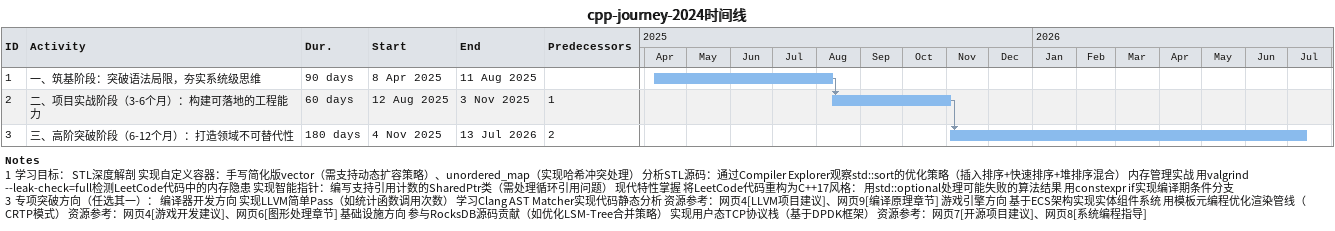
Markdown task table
cpp-journey-2024时间线

| ID | Task | Duration | Start | Finish | Predecessors |
|---|---|---|---|---|---|
| 1 | 一、筑基阶段：突破语法局限，夯实系统级思维 | 90d | 2025-04-08 | 2025-08-11 |  |
| 2 | 二、项目实战阶段（3-6个月）：构建可落地的工程能力 | 60d | 2025-08-12 | 2025-11-03 | 1 |
| 3 | 三、高阶突破阶段（6-12个月）：打造领域不可替代性 | 180d | 2025-11-04 | 2026-07-13 | 2 |

Notes
- 1: 学习目标： STL深度解剖 实现自定义容器：手写简化版vector（需支持动态扩容策略）、unordered_map（实现哈希冲突处理） 分析STL源码：通过Compiler Explorer观察std::sort的优化策略（插入排序+快速排序+堆排序混合） 内存管理实战 用valgrind --leak-check=full检测LeetCode代码中的内存隐患 实现智能指针：编写支持引用计数的SharedPtr类（需处理循环引用问题） 现代特性掌握 将LeetCode代码重构为C++17风格： 用std::optional处理可能失败的算法结果 用constexpr if实现编译期条件分支
- 3: 专项突破方向（任选其一）： 编译器开发方向 实现LLVM简单Pass（如统计函数调用次数） 学习Clang AST Matcher实现代码静态分析 资源参考：网页4[LLVM项目建议]、网页9[编译原理章节] 游戏引擎方向 基于ECS架构实现实体组件系统 用模板元编程优化渲染管线（CRTP模式） 资源参考：网页4[游戏开发建议]、网页6[图形处理章节] 基础设施方向 参与RocksDB源码贡献（如优化LSM-Tree合并策略） 实现用户态TCP协议栈（基于DPDK框架） 资源参考：网页7[开源项目建议]、网页8[系统编程指导]
